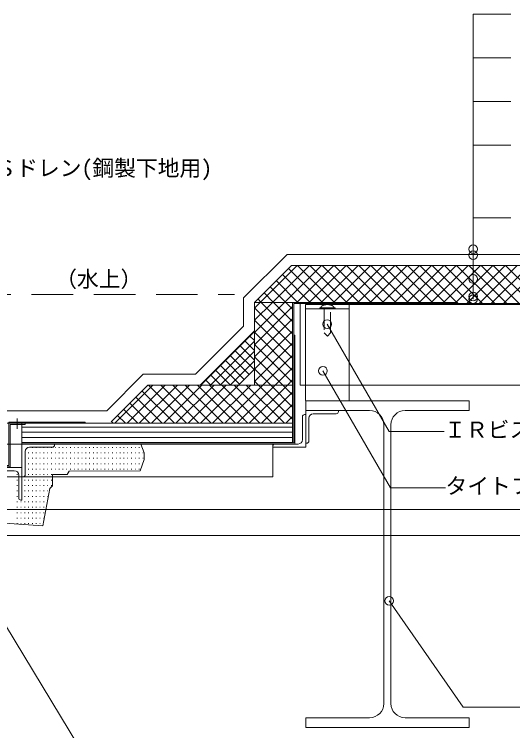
# Model space of a CAD drawing. Units: millimetres, scale not verified. Extents: x -1380 to 1380, y -955 to 955.
# Drawn here: x 2 to 460, y -587 to 70 of the extents above; entities that cross this region are included whole.
import ezdxf
from ezdxf.enums import TextEntityAlignment as Align

# ---------------------------------------------------------------- set-up
doc = ezdxf.new("R2010")
doc.units = ezdxf.units.MM
doc.header["$LTSCALE"] = 3
for name, pattern in [('USER1', [19.05, 12.7, -6.35]), ('USER2', [9.525, 6.35, -3.175]), ('USER6', [2, 1.25, -0.25, 0.25, -0.25])]:
    doc.linetypes.add(name, pattern=pattern)
for name, color, linetype, lineweight in [('0-1_HATCH', 9, 'Continuous', 18), ('0-2_BOUSUI', 1, 'Continuous', 18), ('0-3_MOJI', 7, 'Continuous', 18), ('0-6_dannnetu', 6, 'Continuous', 18), ('0-7_KANAMONO', 5, 'Continuous', 18), ('0-8_TEKKOTU', 7, 'Continuous', 18), ('0-9_doubuti', 5, 'Continuous', 18), ('0-A_dekki', 3, 'Continuous', 18), ('0-B_bo-do', 3, 'Continuous', 18), ('0-E_L-2', 7, 'Continuous', 18), ('0-F_L-1', 7, 'Continuous', 18), ('1-0_L-5', 2, 'USER6', 18)]:
    doc.layers.add(name, color=color, linetype=linetype, lineweight=lineweight)
doc.styles.add('ＭＳ ゴシック', font='')
doc.styles.get('ＭＳ ゴシック').set_extended_font_data('MS Gothic')

msp = doc.modelspace()

# ---------------------------------------------------------------- linework, layer by layer
at = {"layer": '0-1_HATCH'}
for p, q in [((228.146, -194.046), (262.146, -160.046)), ((239.372, -194.046), (273.372, -160.046)), ((250.597, -194.046), (284.597, -160.046)), ((285.351, -194.046), (254.159, -162.855)), ((261.822, -194.046), (295.822, -160.046)), ((296.576, -194.046), (262.576, -160.046)), ((273.048, -194.046), (307.048, -160.046)), ((307.801, -194.046), (273.801, -160.046)), ((284.273, -194.046), (318.273, -160.046)), ((319.027, -194.046), (285.027, -160.046)), ((295.498, -194.046), (329.498, -160.046)), ((330.252, -194.046), (296.252, -160.046)), ((306.724, -194.046), (340.724, -160.046)), ((341.477, -194.046), (307.477, -160.046)), ((317.949, -194.046), (351.949, -160.046)), ((352.703, -194.046), (318.703, -160.046)), ((329.174, -194.046), (363.174, -160.046)), ((363.928, -194.046), (329.928, -160.046)), ((340.4, -194.046), (374.4, -160.046)), ((375.153, -194.046), (341.153, -160.046)), ((351.625, -194.046), (385.625, -160.046)), ((386.379, -194.046), (352.379, -160.046)), ((362.85, -194.046), (396.85, -160.046)), ((397.604, -194.046), (363.604, -160.046)), ((374.076, -194.046), (408.076, -160.046)), ((408.829, -194.046), (374.829, -160.046)), ((385.301, -194.046), (419.301, -160.046)), ((421.054, -195.046), (386.054, -160.046)), ((396.526, -194.046), (430.526, -160.046)), ((432.28, -195.046), (397.28, -160.046)), ((407.752, -194.046), (441.752, -160.046)), ((443.505, -195.046), (408.505, -160.046)), ((417.977, -195.046), (452.977, -160.046)), ((454.73, -195.046), (419.73, -160.046)), ((429.202, -195.046), (464.202, -160.046)), ((465.956, -195.046), (430.956, -160.046)), ((440.427, -195.046), (475.427, -160.046)), ((477.181, -195.046), (442.181, -160.046)), ((451.653, -195.046), (486.653, -160.046)), ((488.406, -195.046), (453.406, -160.046)), ((274.125, -194.046), (248.547, -168.468)), ((262.9, -194.046), (242.934, -174.08)), ((251.675, -194.046), (237.321, -179.693)), ((240.449, -194.046), (231.709, -185.306)), ((222.968, -199.225), (228.146, -194.046)), ((222.968, -210.45), (239.372, -194.046)), ((222.968, -221.676), (250.597, -194.046)), ((229.224, -194.046), (226.096, -190.918)), ((257.968, -222.79), (229.224, -194.046)), ((257.968, -211.565), (240.449, -194.046)), ((257.968, -200.34), (251.675, -194.046)), ((409.829, -195.046), (408.968, -194.185)), ((222.968, -232.901), (257.968, -197.901)), ((257.968, -234.016), (222.968, -199.016)), ((222.968, -244.126), (257.968, -209.126)), ((257.968, -245.241), (222.968, -210.241)), ((173.652, -270.046), (222.968, -220.731)), ((222.968, -220.201), (222.891, -220.124)), ((222.968, -255.351), (257.968, -220.351)), ((257.968, -256.466), (222.968, -221.466)), ((182.633, -270.046), (222.968, -229.711)), ((222.968, -238.162), (213.91, -229.104)), ((222.968, -229.181), (218.4, -224.614)), ((222.968, -247.142), (209.42, -233.594)), ((222.968, -266.577), (257.968, -231.577)), ((257.968, -267.692), (222.968, -232.692)), ((191.613, -270.046), (222.968, -238.691)), ((218.118, -260.252), (200.44, -242.574)), ((222.608, -255.762), (204.93, -238.084)), ((230.724, -270.046), (257.968, -242.802)), ((213.628, -264.742), (195.95, -247.065)), ((200.593, -270.046), (222.968, -247.672)), ((249.097, -270.046), (222.968, -243.917)), ((200.971, -270.046), (186.97, -256.045)), ((209.137, -269.232), (191.46, -251.555)), ((237.872, -270.046), (222.968, -255.142)), ((241.949, -270.046), (257.968, -254.027)), ((191.991, -270.046), (182.479, -260.535)), ((174.03, -270.046), (173.499, -269.515)), ((183.011, -270.046), (177.989, -265.025)), ((226.647, -270.046), (222.968, -266.368)), ((253.174, -270.046), (257.968, -265.253)), ((94.696, -305.046), (129.696, -270.046)), ((105.921, -305.046), (140.921, -270.046)), ((117.146, -305.046), (152.146, -270.046)), ((149.394, -305.046), (119.681, -275.334)), ((160.619, -305.046), (125.619, -270.046)), ((128.372, -305.046), (163.372, -270.046)), ((171.844, -305.046), (136.844, -270.046)), ((139.597, -305.046), (174.597, -270.046)), ((183.07, -305.046), (148.07, -270.046)), ((150.822, -305.046), (185.822, -270.046)), ((194.295, -305.046), (159.295, -270.046)), ((162.048, -305.046), (197.048, -270.046)), ((205.52, -305.046), (170.52, -270.046)), ((173.273, -305.046), (208.273, -270.046)), ((216.746, -305.046), (181.746, -270.046)), ((184.498, -305.046), (219.498, -270.046)), ((227.971, -305.046), (192.971, -270.046)), ((195.724, -305.046), (230.724, -270.046)), ((239.196, -305.046), (204.196, -270.046)), ((206.949, -305.046), (241.949, -270.046)), ((250.421, -305.046), (215.421, -270.046)), ((218.174, -305.046), (253.174, -270.046)), ((257.968, -301.368), (226.647, -270.046)), ((257.968, -290.142), (237.872, -270.046)), ((257.968, -278.917), (249.097, -270.046)), ((138.168, -305.046), (114.068, -280.946)), ((229.4, -305.046), (257.968, -276.478)), ((126.943, -305.046), (108.455, -286.559)), ((240.625, -305.046), (257.968, -287.703)), ((115.718, -305.046), (102.843, -292.172)), ((104.492, -305.046), (97.23, -297.784)), ((251.85, -305.046), (257.968, -298.929)), ((9.468, -308.449), (257.968, -308.449)), ((93.267, -305.046), (91.617, -303.397)), ((9.468, -313.211), (257.968, -313.211)), ((9.468, -317.974), (257.968, -317.974)), ((9.468, -322.736), (257.968, -322.736)), ((19.324, -327.111), (18.824, -327.111)), ((22.824, -327.111), (22.324, -327.111)), ((26.324, -327.111), (25.824, -327.111)), ((29.824, -327.111), (29.324, -327.111)), ((33.324, -327.111), (32.824, -327.111)), ((36.824, -327.111), (36.324, -327.111)), ((40.324, -327.111), (39.824, -327.111)), ((43.824, -327.111), (43.324, -327.111)), ((47.324, -327.111), (46.824, -327.111)), ((50.824, -327.111), (50.324, -327.111)), ((54.324, -327.111), (53.824, -327.111)), ((57.824, -327.111), (57.324, -327.111)), ((61.324, -327.111), (60.824, -327.111)), ((64.824, -327.111), (64.324, -327.111)), ((68.324, -327.111), (67.824, -327.111)), ((71.824, -327.111), (71.324, -327.111)), ((75.324, -327.111), (74.824, -327.111)), ((78.824, -327.111), (78.324, -327.111)), ((82.324, -327.111), (81.824, -327.111)), ((85.824, -327.111), (85.324, -327.111)), ((89.324, -327.111), (88.824, -327.111)), ((92.824, -327.111), (92.324, -327.111)), ((96.324, -327.111), (95.824, -327.111)), ((99.824, -327.111), (99.324, -327.111)), ((103.324, -327.111), (102.824, -327.111)), ((106.824, -327.111), (106.324, -327.111)), ((110.324, -327.111), (109.824, -327.111)), ((113.824, -327.111), (113.324, -327.111)), ((117.324, -327.111), (116.824, -327.111)), ((15.824, -332.111), (15.324, -332.111)), ((19.324, -332.111), (18.824, -332.111)), ((22.824, -332.111), (22.324, -332.111)), ((26.324, -332.111), (25.824, -332.111)), ((29.824, -332.111), (29.324, -332.111)), ((33.324, -332.111), (32.824, -332.111)), ((36.824, -332.111), (36.324, -332.111)), ((40.324, -332.111), (39.824, -332.111)), ((43.824, -332.111), (43.324, -332.111)), ((47.324, -332.111), (46.824, -332.111)), ((50.824, -332.111), (50.324, -332.111)), ((54.324, -332.111), (53.824, -332.111)), ((57.824, -332.111), (57.324, -332.111)), ((61.324, -332.111), (60.824, -332.111)), ((64.824, -332.111), (64.324, -332.111)), ((68.324, -332.111), (67.824, -332.111)), ((71.824, -332.111), (71.324, -332.111)), ((75.324, -332.111), (74.824, -332.111)), ((78.824, -332.111), (78.324, -332.111)), ((82.324, -332.111), (81.824, -332.111)), ((85.824, -332.111), (85.324, -332.111)), ((89.324, -332.111), (88.824, -332.111)), ((92.824, -332.111), (92.324, -332.111)), ((96.324, -332.111), (95.824, -332.111)), ((99.824, -332.111), (99.324, -332.111)), ((103.324, -332.111), (102.824, -332.111)), ((106.824, -332.111), (106.324, -332.111)), ((110.324, -332.111), (109.824, -332.111)), ((113.824, -332.111), (113.324, -332.111)), ((117.324, -332.111), (116.824, -332.111)), ((120.824, -332.111), (120.324, -332.111)), ((15.824, -337.111), (15.324, -337.111)), ((19.324, -337.111), (18.824, -337.111)), ((22.824, -337.111), (22.324, -337.111)), ((26.324, -337.111), (25.824, -337.111)), ((29.824, -337.111), (29.324, -337.111)), ((33.324, -337.111), (32.824, -337.111)), ((36.824, -337.111), (36.324, -337.111)), ((40.324, -337.111), (39.824, -337.111)), ((43.824, -337.111), (43.324, -337.111)), ((47.324, -337.111), (46.824, -337.111)), ((50.824, -337.111), (50.324, -337.111)), ((54.324, -337.111), (53.824, -337.111)), ((57.824, -337.111), (57.324, -337.111)), ((61.324, -337.111), (60.824, -337.111)), ((64.824, -337.111), (64.324, -337.111)), ((68.324, -337.111), (67.824, -337.111)), ((71.824, -337.111), (71.324, -337.111)), ((75.324, -337.111), (74.824, -337.111)), ((78.824, -337.111), (78.324, -337.111)), ((82.324, -337.111), (81.824, -337.111)), ((85.824, -337.111), (85.324, -337.111)), ((89.324, -337.111), (88.824, -337.111)), ((92.824, -337.111), (92.324, -337.111)), ((96.324, -337.111), (95.824, -337.111)), ((99.824, -337.111), (99.324, -337.111)), ((103.324, -337.111), (102.824, -337.111)), ((106.824, -337.111), (106.324, -337.111)), ((110.324, -337.111), (109.824, -337.111)), ((113.824, -337.111), (113.324, -337.111)), ((117.324, -337.111), (116.824, -337.111)), ((120.824, -337.111), (120.324, -337.111)), ((15.824, -342.111), (15.324, -342.111)), ((15.824, -347.111), (15.324, -347.111)), ((19.324, -342.111), (18.824, -342.111)), ((19.324, -347.111), (18.824, -347.111)), ((22.824, -342.111), (22.324, -342.111)), ((22.824, -347.111), (22.324, -347.111)), ((26.324, -342.111), (25.824, -342.111)), ((26.324, -347.111), (25.824, -347.111)), ((29.824, -342.111), (29.324, -342.111)), ((29.824, -347.111), (29.324, -347.111)), ((33.324, -342.111), (32.824, -342.111)), ((33.324, -347.111), (32.824, -347.111)), ((36.824, -342.111), (36.324, -342.111)), ((36.824, -347.111), (36.324, -347.111)), ((40.324, -342.111), (39.824, -342.111)), ((40.324, -347.111), (39.824, -347.111)), ((43.824, -342.111), (43.324, -342.111)), ((43.824, -347.111), (43.324, -347.111)), ((47.324, -342.111), (46.824, -342.111)), ((47.324, -347.111), (46.824, -347.111)), ((50.824, -342.111), (50.324, -342.111)), ((50.824, -347.111), (50.324, -347.111)), ((54.324, -342.111), (53.824, -342.111)), ((54.324, -347.111), (53.824, -347.111)), ((57.824, -342.111), (57.324, -342.111)), ((57.824, -347.111), (57.324, -347.111)), ((61.324, -342.111), (60.824, -342.111)), ((61.324, -347.111), (60.824, -347.111)), ((64.824, -342.111), (64.324, -342.111)), ((64.824, -347.111), (64.324, -347.111)), ((68.324, -342.111), (67.824, -342.111)), ((68.324, -347.111), (67.824, -347.111)), ((71.824, -342.111), (71.324, -342.111)), ((71.824, -347.111), (71.324, -347.111)), ((75.324, -342.111), (74.824, -342.111)), ((75.324, -347.111), (74.824, -347.111)), ((78.824, -342.111), (78.324, -342.111)), ((78.824, -347.111), (78.324, -347.111)), ((82.324, -342.111), (81.824, -342.111)), ((82.324, -347.111), (81.824, -347.111)), ((85.824, -342.111), (85.324, -342.111)), ((85.824, -347.111), (85.324, -347.111)), ((89.324, -342.111), (88.824, -342.111)), ((89.324, -347.111), (88.824, -347.111)), ((92.824, -342.111), (92.324, -342.111)), ((92.824, -347.111), (92.324, -347.111)), ((96.324, -342.111), (95.824, -342.111)), ((96.324, -347.111), (95.824, -347.111)), ((99.824, -342.111), (99.324, -342.111)), ((99.824, -347.111), (99.324, -347.111)), ((103.324, -342.111), (102.824, -342.111)), ((103.324, -347.111), (102.824, -347.111)), ((106.824, -342.111), (106.324, -342.111)), ((106.824, -347.111), (106.324, -347.111)), ((110.324, -342.111), (109.824, -342.111)), ((110.324, -347.111), (109.824, -347.111)), ((113.824, -342.111), (113.324, -342.111)), ((113.824, -347.111), (113.324, -347.111)), ((117.324, -342.111), (116.824, -342.111)), ((117.324, -347.111), (116.824, -347.111)), ((5.324, -352.111), (4.824, -352.111)), ((15.824, -352.111), (15.324, -352.111)), ((19.324, -352.111), (18.824, -352.111)), ((22.824, -352.111), (22.324, -352.111)), ((26.324, -352.111), (25.824, -352.111)), ((29.824, -352.111), (29.324, -352.111)), ((33.324, -352.111), (32.824, -352.111)), ((36.824, -352.111), (36.324, -352.111)), ((5.324, -357.111), (4.824, -357.111)), ((12.324, -357.111), (11.824, -357.111)), ((15.824, -357.111), (15.324, -357.111)), ((19.324, -357.111), (18.824, -357.111)), ((22.824, -357.111), (22.324, -357.111)), ((26.324, -357.111), (25.824, -357.111)), ((29.824, -357.111), (29.324, -357.111)), ((33.324, -357.111), (32.824, -357.111)), ((36.824, -357.111), (36.324, -357.111)), ((5.324, -362.111), (4.824, -362.111)), ((5.324, -367.111), (4.824, -367.111)), ((12.324, -362.111), (11.824, -362.111)), ((12.324, -367.111), (11.824, -367.111)), ((15.824, -362.111), (15.324, -362.111)), ((15.824, -367.111), (15.324, -367.111)), ((19.324, -362.111), (18.824, -362.111)), ((19.324, -367.111), (18.824, -367.111)), ((22.824, -362.111), (22.324, -362.111)), ((22.824, -367.111), (22.324, -367.111)), ((26.324, -362.111), (25.824, -362.111)), ((26.324, -367.111), (25.824, -367.111)), ((29.824, -362.111), (29.324, -362.111)), ((29.824, -367.111), (29.324, -367.111)), ((33.324, -362.111), (32.824, -362.111)), ((33.324, -367.111), (32.824, -367.111)), ((36.824, -362.111), (36.324, -362.111)), ((5.324, -372.111), (4.824, -372.111)), ((12.324, -372.111), (11.824, -372.111)), ((15.824, -372.111), (15.324, -372.111)), ((19.324, -372.111), (18.824, -372.111)), ((22.824, -372.111), (22.324, -372.111)), ((26.324, -372.111), (25.824, -372.111)), ((29.824, -372.111), (29.324, -372.111)), ((33.324, -372.111), (32.824, -372.111)), ((5.324, -377.111), (4.824, -377.111)), ((8.824, -377.111), (8.324, -377.111)), ((12.324, -377.111), (11.824, -377.111)), ((15.824, -377.111), (15.324, -377.111)), ((19.324, -377.111), (18.824, -377.111)), ((22.824, -377.111), (22.324, -377.111)), ((26.324, -377.111), (25.824, -377.111)), ((29.824, -377.111), (29.324, -377.111)), ((5.324, -382.111), (4.824, -382.111)), ((5.324, -387.111), (4.824, -387.111)), ((8.824, -382.111), (8.324, -382.111)), ((8.824, -387.111), (8.324, -387.111)), ((12.324, -382.111), (11.824, -382.111)), ((12.324, -387.111), (11.824, -387.111)), ((15.824, -382.111), (15.324, -382.111)), ((15.824, -387.111), (15.324, -387.111)), ((19.324, -382.111), (18.824, -382.111)), ((19.324, -387.111), (18.824, -387.111)), ((22.824, -382.111), (22.324, -382.111)), ((22.824, -387.111), (22.324, -387.111)), ((26.324, -382.111), (25.824, -382.111)), ((26.324, -387.111), (25.824, -387.111)), ((29.824, -382.111), (29.324, -382.111)), ((29.824, -387.111), (29.324, -387.111)), ((5.324, -392.111), (4.824, -392.111)), ((8.824, -392.111), (8.324, -392.111)), ((12.324, -392.111), (11.824, -392.111)), ((15.824, -392.111), (15.324, -392.111)), ((19.324, -392.111), (18.824, -392.111)), ((22.824, -392.111), (22.324, -392.111)), ((26.324, -392.111), (25.824, -392.111)), ((29.824, -392.111), (29.324, -392.111)), ((5.324, -397.111), (4.824, -397.111)), ((8.824, -397.111), (8.324, -397.111)), ((12.324, -397.111), (11.824, -397.111)), ((15.824, -397.111), (15.324, -397.111)), ((19.324, -397.111), (18.824, -397.111)), ((22.824, -397.111), (22.324, -397.111)), ((26.324, -397.111), (25.824, -397.111))]:
    msp.add_line(p, q, dxfattribs=at)
at = {"layer": '0-2_BOUSUI'}
for points in [[(899.968, -150.046), (252.826, -150.046), (212.968, -189.904), (212.968, -215.904), (168.826, -260.046), (120.826, -260.046)], [(120.826, -260.046), (87.326, -293.546), (-9.098, -293.546)]]:
    msp.add_lwpolyline(points, dxfattribs=at)
at = {"layer": '0-3_MOJI'}
for p, q in [((423.719, -191.038), (423.719, 70.37)), ((423.719, 70.37), (458.295, 70.37)), ((423.719, 30.37), (458.295, 30.37)), ((423.719, -9.63), (458.295, -9.63)), ((423.719, -49.63), (458.295, -49.63)), ((423.719, -116.348), (458.295, -116.348))]:
    msp.add_line(p, q, dxfattribs=at)
at = {"layer": '0-3_MOJI', "linetype": 'USER1'}
msp.add_line((-438.877, -186.74), (204.714, -186.74), dxfattribs=at)
at = {"layer": '0-3_MOJI'}
for points in [[(397.122, -312.566), (346.684, -312.566), (289.732, -213.921)], [(398.313, -364.228), (347.874, -364.228), (285.851, -256.799)], [(136.143, -601.273), (61.715, -601.718), (-65.176, -392.111)], [(539.212, -565.694), (414.663, -565.694), (346.676, -467.938)]]:
    msp.add_lwpolyline(points, dxfattribs=at)
for centre in [(423.719, -145.224), (423.719, -150.756), (423.719, -172.509), (423.719, -188.574), (423.719, -191.038), (289.732, -213.921), (285.851, -256.799), (346.676, -467.938)]:
    msp.add_circle(centre, 4, dxfattribs=at)
at = {"layer": '0-6_dannnetu'}
for p, q in [((516.468, -160.046), (256.968, -160.046)), ((222.968, -194.046), (222.968, -270.046)), ((222.968, -220.046), (172.968, -270.046)), ((222.968, -255.402), (208.323, -270.046)), ((91.468, -303.546), (124.968, -270.046)), ((124.968, -270.046), (257.968, -270.046))]:
    msp.add_line(p, q, dxfattribs=at)
for points in [[(257.968, -194.046), (222.968, -194.046), (256.968, -160.046)], [(118.019, -348.746), (121.561, -338.329), (121.561, -332.119), (118.704, -324.339)], [(118.019, -348.746), (52.815, -349.096), (50.848, -352.046), (37.468, -352.046), (37.468, -362.402), (34.991, -364.879), (28.585, -399.287), (-11.183, -396.261), (-18.532, -378.519), (-20.728, -374.839), (-49.397, -376.021), (-50.337, -388.546), (-55.964, -388.546), (-57.617, -404.678), (-63.588, -405.629)]]:
    msp.add_lwpolyline(points, dxfattribs=at)
at = {"layer": '0-7_KANAMONO'}
for points in [[(257.968, -323.046), (257.968, -194.046), (408.968, -194.046), (408.968, -195.046), (258.968, -195.046), (258.968, -323.046)], [(9.468, -324.046), (259.968, -324.046), (259.968, -224.046), (258.968, -224.046), (258.968, -323.046), (9.468, -323.046)]]:
    msp.add_lwpolyline(points, close=True, dxfattribs=at)
at = {"layer": '0-8_TEKKOTU'}
for p, q in [((341.718, -562.306), (341.718, -306.306)), ((348.218, -306.306), (348.218, -562.306)), ((-255.032, -384.046), (899.968, -384.046)), ((-255.032, -408.046), (899.968, -408.046))]:
    msp.add_line(p, q, dxfattribs=at)
for points in [[(328.718, -293.306), (269.968, -293.306), (269.968, -284.306), (419.968, -284.306), (419.968, -293.306), (361.218, -293.306)], [(361.218, -575.306), (419.968, -575.306), (419.968, -584.306), (269.968, -584.306), (269.968, -575.306), (328.718, -575.306)]]:
    msp.add_lwpolyline(points, dxfattribs=at)
for centre, start, end in [((328.718, -306.306), 0, 90), ((361.218, -306.306), 90, 180), ((328.718, -562.306), 270, 0), ((361.218, -562.306), 180, 270)]:
    msp.add_arc(centre, 13, start, end, dxfattribs=at)
at = {"layer": '0-9_doubuti'}
for p, q in [((266.968, -299.045), (266.968, -320.045)), ((272.968, -321.306), (272.968, -300.306)), ((276.968, -296.306), (297.968, -296.306)), ((37.468, -327.046), (16.468, -327.046)), ((262.968, -324.045), (241.968, -324.045)), ((12.468, -331.046), (12.468, -352.046)), ((2.468, -348.546), (-18.532, -348.546)), ((6.468, -373.546), (6.468, -352.546))]:
    msp.add_line(p, q, dxfattribs=at)
for points in [[(299.968, -294.306), (299.968, -293.306), (269.968, -293.306), (269.968, -323.306), (270.968, -323.306)], [(239.968, -326.045), (239.968, -327.045), (269.968, -327.045), (269.968, -297.045), (268.968, -297.045)], [(10.468, -354.046), (9.468, -354.046), (9.468, -324.046), (39.468, -324.046), (39.468, -325.046)], [(-20.532, -346.546), (-20.532, -345.546), (9.468, -345.546), (9.468, -375.546), (8.468, -375.546)]]:
    msp.add_lwpolyline(points, dxfattribs=at)
msp.add_lwpolyline([(239.968, -324.046), (-535.032, -324.046), (-535.032, -354.046), (239.968, -354.046)], close=True, dxfattribs=at)
for centre, radius, start, end in [((297.968, -294.306), 2, 270, 0), ((268.968, -299.045), 2, 90, 180), ((276.968, -300.306), 4, 90, 180), ((262.968, -320.045), 4, 270, 0), ((270.968, -321.306), 2, 270, 0), ((16.468, -331.046), 4, 90, 180), ((37.468, -325.046), 2, 270, 0), ((241.968, -326.045), 2, 90, 180), ((2.468, -352.546), 4, 0, 90), ((10.468, -352.046), 2, 270, 0), ((8.468, -373.546), 2, 180, 270)]:
    msp.add_arc(centre, radius, start, end, dxfattribs=at)
at = {"layer": '0-A_dekki'}
for p, q in [((264.901, -270.046), (264.901, -195.046)), ((269.901, -284.046), (269.901, -196.046)), ((899.968, -196.046), (269.901, -196.046)), ((309.901, -284.046), (309.901, -196.046)), ((899.968, -195.046), (319.968, -195.046)), ((269.901, -200.046), (309.901, -200.046)), ((269.901, -270.046), (264.901, -270.046)), ((269.901, -270.046), (309.901, -270.046)), ((899.968, -270.046), (309.901, -270.046))]:
    msp.add_line(p, q, dxfattribs=at)
at = {"layer": '0-A_dekki', "linetype": 'USER2'}
msp.add_lwpolyline([(282.901, -200.046), (296.901, -200.046), (296.901, -199.046), (282.901, -199.046)], close=True, dxfattribs=at)
msp.add_lwpolyline([(286.901, -200.046), (286.901, -222.046), (289.901, -225.046), (292.901, -222.046), (292.901, -200.046)], dxfattribs=at)
for centre, radius, start, end in [((288.153, -201.699), 5.397, 103.41361, 129.70709), ((289.973, -207.964), 11.918, 90.34476, 104.93646), ((289.829, -207.964), 11.918, 75.06354, 89.65524), ((291.649, -201.699), 5.397, 50.29291, 76.58639), ((285.835, -199.118), 1.935, 125.7312, 177.88555), ((293.967, -199.118), 1.935, 2.11445, 54.2688)]:
    msp.add_arc(centre, radius, start, end, dxfattribs=at)
at = {"layer": '0-B_bo-do'}
msp.add_lwpolyline([(257.968, -305.046), (9.468, -305.046), (9.468, -323.046), (257.968, -323.046)], close=True, dxfattribs=at)
at = {"layer": '0-E_L-2'}
msp.add_lwpolyline([(12.468, -305.046), (-2.532, -305.046), (-2.532, -343.846), (-60.532, -343.846), (-60.532, -345.046), (-1.332, -345.046), (-1.332, -306.246), (12.468, -306.246)], close=True, dxfattribs=at)
at = {"layer": '0-F_L-1'}
msp.add_lwpolyline([(67.468, -305.046), (-2.532, -305.046), (-2.532, -303.846), (67.468, -303.846)], close=True, dxfattribs=at)
msp.add_lwpolyline([(67.468, -305.046), (-2.532, -305.046), (-2.532, -303.846), (67.468, -303.846)], close=True, dxfattribs=at)
at = {"layer": '1-0_L-5'}
for p, q in [((4.968, -300.546), (4.968, -310.146)), ((4.968, -300.546), (4.968, -310.146)), ((-299.532, -305.046), (12.468, -305.046))]:
    msp.add_line(p, q, dxfattribs=at)

# ---------------------------------------------------------------- texts
at = {"layer": '0-3_MOJI', "style": 'ＭＳ ゴシック'}
for s, p in [('ＤＩＰＳドレン(鋼製下地用)', (-75.841, -82.468)), ('（水上）', (39.981, -184.352)), ('ＩＲビス', (397.122, -322.566)), ('タイトフレーム(溶接付)', (398.313, -374.228))]:
    msp.add_text(s, height=14.66, dxfattribs=at).set_placement(p, align=Align.BOTTOM_LEFT)

doc.saveas('drawing.dxf')
